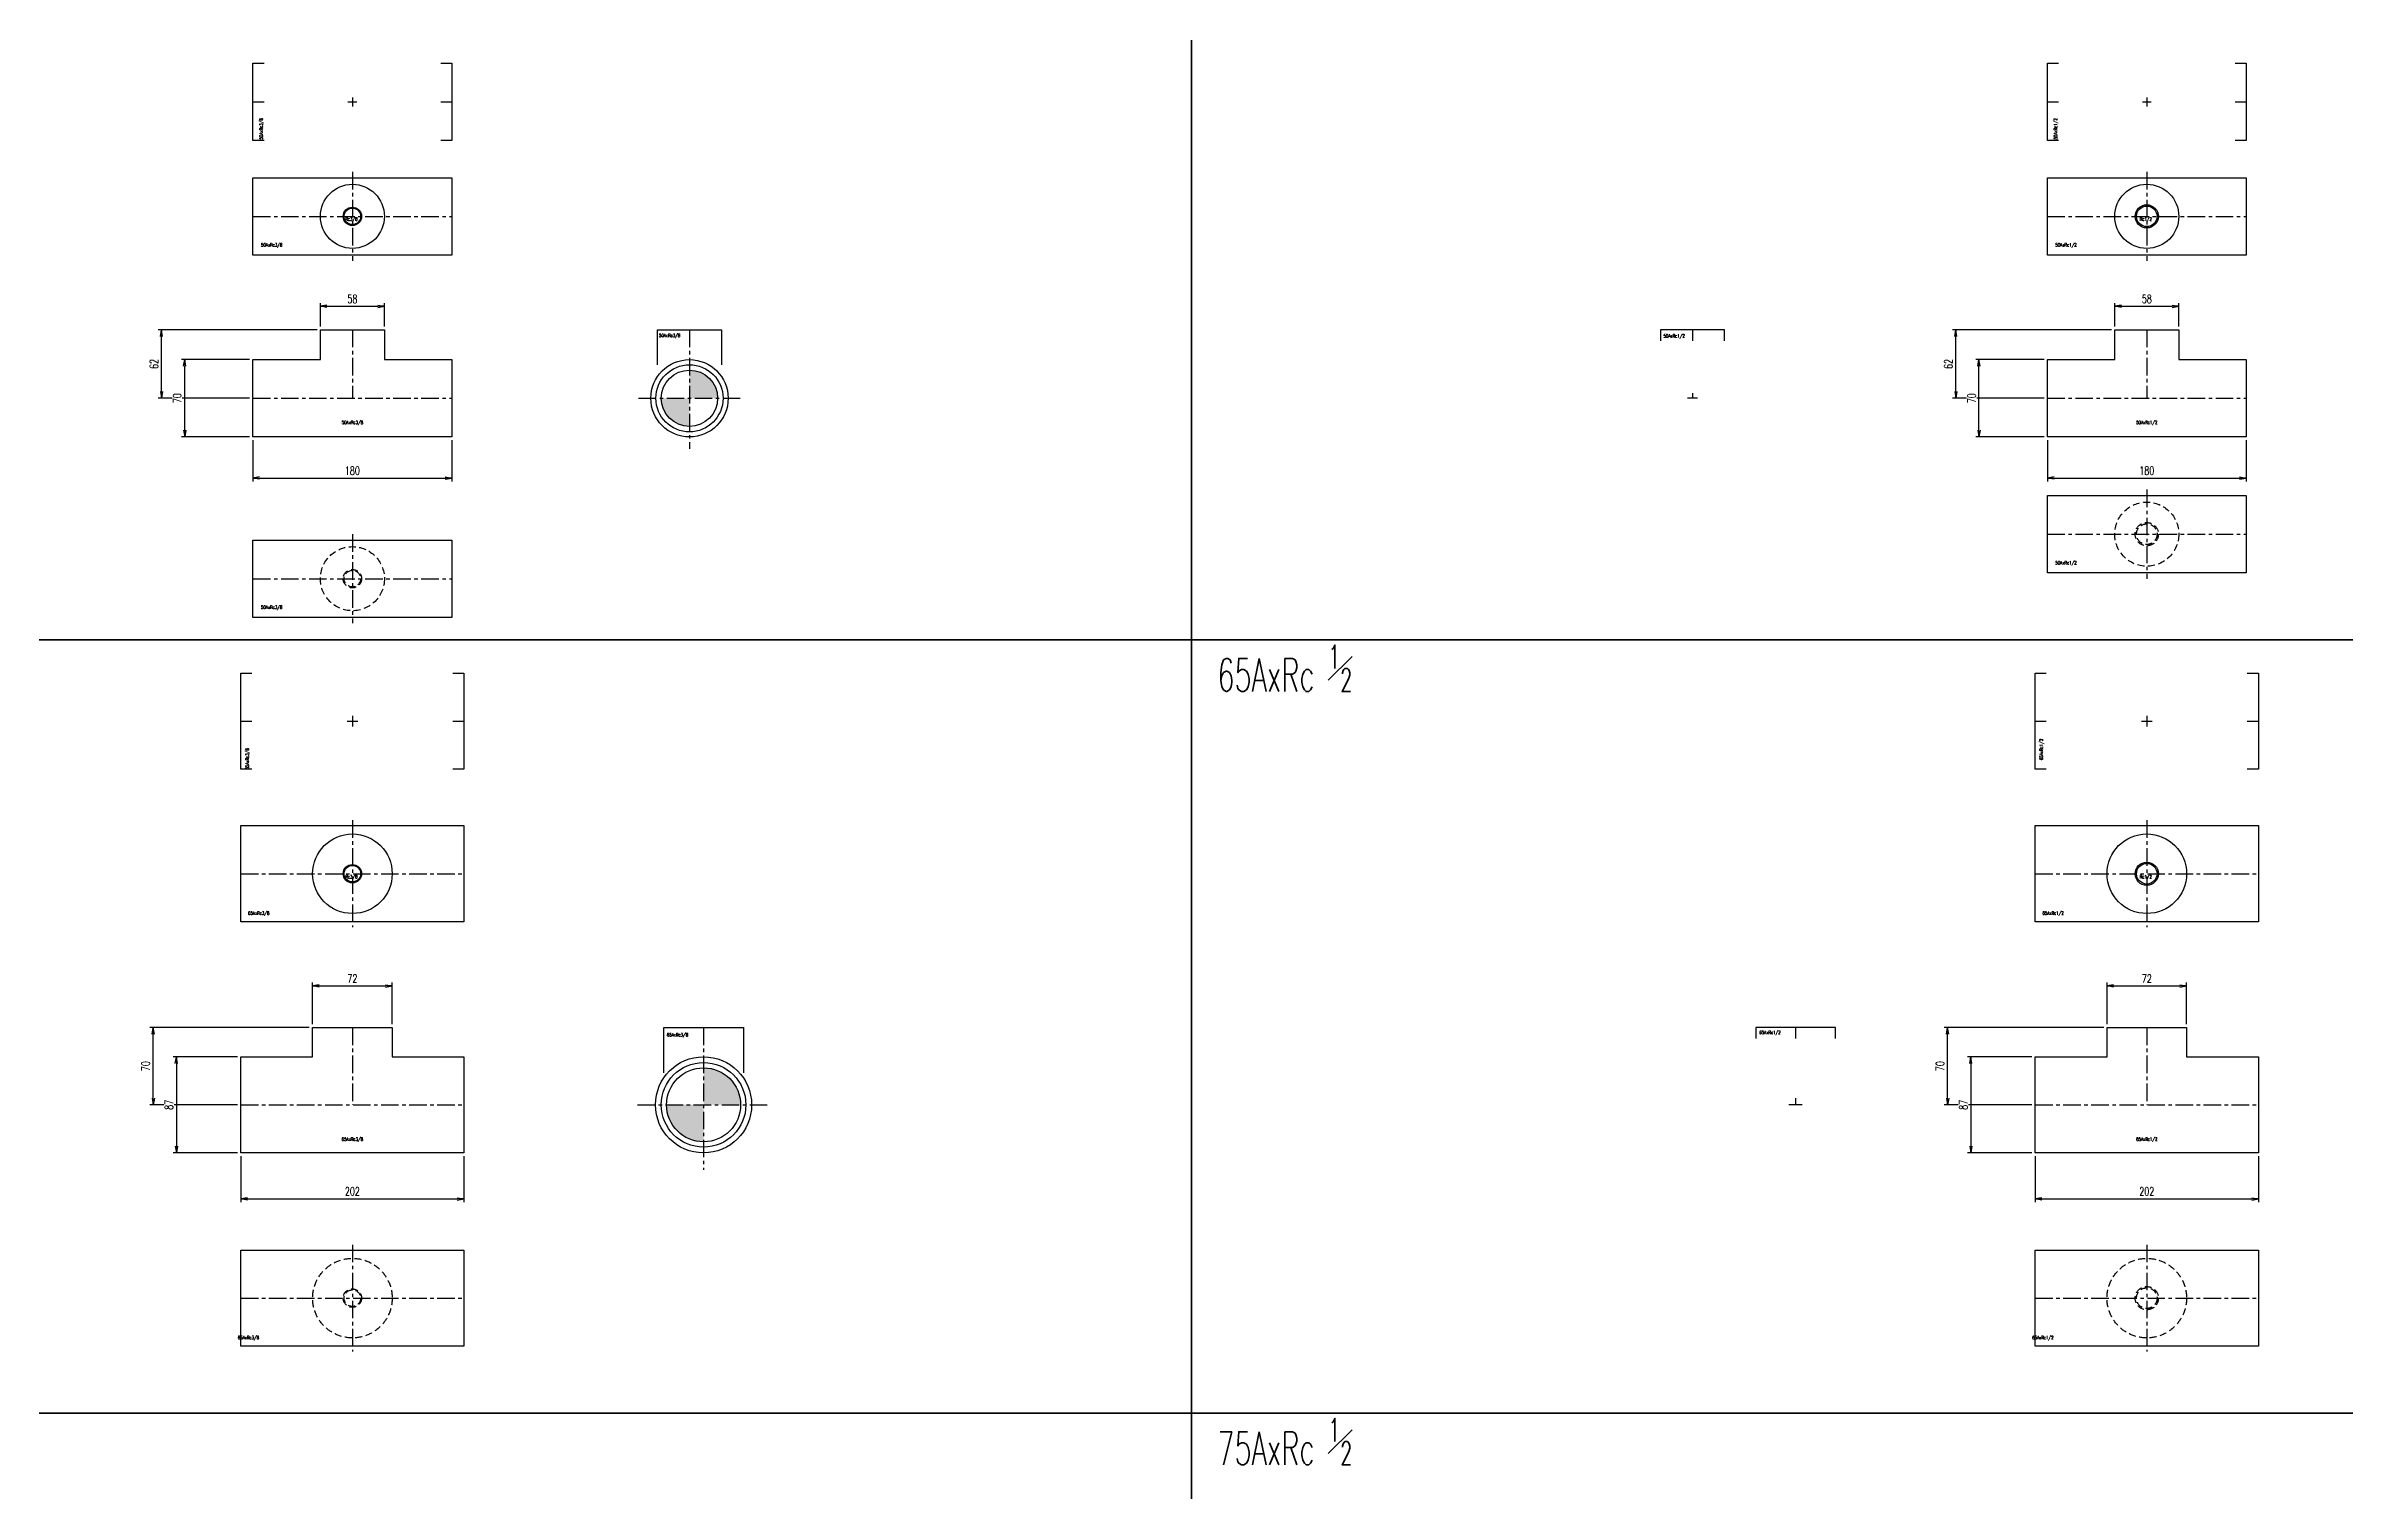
# Model space of a CAD drawing. Header units: millimetres. Extents: x 1711 to 90196, y -23291 to 8516.
# Drawn here: x 55695 to 57777, y -1825 to -515 of the extents above; entities that cross this region are included whole.
import ezdxf
from ezdxf.enums import TextEntityAlignment as Align

# ---------------------------------------------------------------- set-up
doc = ezdxf.new("R2010")
doc.units = ezdxf.units.MM
doc.header["$PDMODE"] = 35
doc.linetypes.add('CENTER', pattern=[50.8, 31.75, -6.35, 6.35, -6.35])
doc.linetypes.add('HIDDEN', pattern=[9.525, 6.35, -3.175])
doc.layers.add('line', color=153, linetype='Continuous', lineweight=50)
for name, color, linetype in [('寸法', 2, 'Continuous'), ('配管-CVP', 4, 'Continuous'), ('＃配管（PVC)', 21, 'Continuous')]:
    doc.layers.add(name, color=color, linetype=linetype)
doc.styles.add('kpk', font='romans.shx', dxfattribs={"width": 0.7, "bigfont": 'extfont2.shx'})
doc.styles.get("Standard").update_dxf_attribs({"font": 'romans.shx', "bigfont": 'extfont.shx'})
doc.dimstyles.new('KPK-3', dxfattribs={"dimscale": 3, "dimtxt": 2.5, "dimasz": 2, "dimexe": 1, "dimexo": 1, "dimgap": 1, "dimtad": 3, "dimdec": 1, "dimdsep": 46, "dimtxsty": 'kpk', "dimblk": 'OPEN', "dimcen": 2.5, "dimclrd": 2, "dimclre": 2, "dimclrt": 4, "dimadec": 1, "dimazin": 2, "dimtfac": 1, "dimtdec": 1, "dimtmove": 0, "dimatfit": 2, "dimldrblk": 'OPEN', "dimfxl": 0, "dimlwd": -1, "dimlwe": -1, "dimarcsym": 0})

# ---------------------------------------------------------------- blocks, each defined once
blk = doc.blocks.new('A$Cb0ec0105')
at = {"layer": 'line'}
blk.add_line((3248.7, -100), (3248.7, -9662.3), dxfattribs=at)
for points in [[(0, -2660), (2414, -2660), (3514, -2660), (4614, -2660), (5714, -2660), (6814, -2660), (7914, -2660), (7974, -2660), (9074, -2660), (10174, -2660), (11274, -2660), (12374, -2660), (13681.8, -2660)], [(0, -3360), (2414, -3360), (3514, -3360), (4614, -3360), (5714, -3360), (6814, -3360), (7914, -3360), (7974, -3360), (9074, -3360), (10174, -3360), (11274, -3360), (12374, -3360), (13681.8, -3360)]]:
    blk.add_lwpolyline(points, dxfattribs=at)
at = {"layer": 'line', "char_height": 30, "attachment_point": 4}
for s, insert in [('{\\W0.6;65AxRc \\H0.7x;\\S1#2;}', (3272.3, -2685.9)), ('{\\W0.6;75AxRc \\H0.7x;\\S1#2;}', (3272.3, -3385.9))]:
    blk.add_mtext(s, dxfattribs=dict(at, insert=insert))
blk = doc.blocks.new('50AxRc3／8-ねじ付BT『Ｔ型』-正面')
at = {"layer": '＃配管（PVC)', "color": 2, "linetype": 'CENTER', "ltscale": 0.5}
for p, q in [((0, 62), (0, 0)), ((-90, 0), (90, 0))]:
    blk.add_line(p, q, dxfattribs=at)
at = {"layer": '＃配管（PVC)', "color": 0, "linetype": 'ByBlock'}
blk.add_lwpolyline([(-29, 35), (-29, 62), (29, 62), (29, 35), (90, 35), (90, -35), (-90, -35), (-90, 35)], close=True, dxfattribs=at)
at = {"layer": 'Defpoints', "color": 6, "style": 'kpk', "width": 0.7}
blk.add_text('50AxRc3/8', height=3, dxfattribs=at).set_placement((0, -20.3), align=Align.TOP_CENTER)
blk = doc.blocks.new('50AxRc3／8-ねじ付BT『Ｔ型』-上面')
at = {"layer": '＃配管（PVC)', "color": 2, "linetype": 'CENTER', "ltscale": 0.5}
blk.add_line((0, 40.3), (0, -40.3), dxfattribs=at)
at = {"layer": '＃配管（PVC)', "color": 0, "linetype": 'ByBlock'}
blk.add_lwpolyline([(90, 35), (90, -35), (-90, -35), (-90, 35)], close=True, dxfattribs=at)
at = {"layer": '＃配管（PVC)', "color": 2, "linetype": 'CENTER', "ltscale": 0.5}
blk.add_lwpolyline([(-90, 0), (90, 0)], dxfattribs=at)
at = {"layer": '＃配管（PVC)', "color": 0, "linetype": 'ByBlock'}
blk.add_circle((0, 0), 29, dxfattribs=at)
at = {"layer": '＃配管（PVC)', "color": 42, "linetype": 'ByBlock', "ltscale": 0.5}
blk.add_circle((0, 0), 8.33, dxfattribs=at)
at = {"layer": '＃配管（PVC)', "color": 0, "linetype": 'ByBlock', "ltscale": 0.5}
blk.add_circle((0, 0), 7.48, dxfattribs=at)
at = {"layer": 'Defpoints', "color": 6, "style": 'kpk', "width": 0.7}
for s, p in [('Rc3/8 ', (0, -0.9)), ('50AxRc3/8', (-73.1, -24.4))]:
    blk.add_text(s, height=3, dxfattribs=at).set_placement(p, align=Align.TOP_CENTER)
blk = doc.blocks.new('50AxRc3／8-ねじ付BT『Ｔ型』-下面')
at = {"layer": '＃配管（PVC)', "color": 2, "linetype": 'CENTER', "ltscale": 0.5}
blk.add_line((0, 40.3), (0, -40.3), dxfattribs=at)
at = {"layer": '＃配管（PVC)', "color": 0, "linetype": 'ByBlock'}
blk.add_lwpolyline([(90, 35), (90, -35), (-90, -35), (-90, 35)], close=True, dxfattribs=at)
at = {"layer": '＃配管（PVC)', "color": 2, "linetype": 'CENTER', "ltscale": 0.5}
blk.add_lwpolyline([(-90, 0), (90, 0)], dxfattribs=at)
at = {"layer": '＃配管（PVC)', "color": 252, "linetype": 'HIDDEN'}
for radius in [29, 7.48]:
    blk.add_circle((0, 0), radius, dxfattribs=at)
at = {"layer": '＃配管（PVC)', "color": 42, "linetype": 'HIDDEN'}
blk.add_circle((0, 0), 8.33, dxfattribs=at)
at = {"layer": 'Defpoints', "color": 6, "style": 'kpk', "width": 0.7}
blk.add_text('50AxRc3/8', height=3, dxfattribs=at).set_placement((-73.1, -24.4), align=Align.TOP_CENTER)
blk = doc.blocks.new('50AxRc3／8-ねじ付BT『Ｔ型』-側面')
at = {"layer": '＃配管（PVC)'}
h = blk.add_hatch(color=252, dxfattribs=at)
h.dxf.hatch_style = 1
h.paths.add_polyline_path([(0, 0), (25.5, 0, 0.414214), (0, 25.5)])
h.paths.add_polyline_path([(-25.5, 0, 0.414214), (0, -25.5), (0, 0)])
at = {"layer": '＃配管（PVC)', "color": 2, "linetype": 'CENTER', "ltscale": 0.5}
for p, q in [((0, 62), (0, -45.9)), ((-46, 0), (46, 0))]:
    blk.add_line(p, q, dxfattribs=at)
at = {"layer": '＃配管（PVC)', "color": 0, "linetype": 'ByBlock'}
blk.add_lwpolyline([(-29, 30.3), (-29, 62), (29, 62), (29, 30.3)], dxfattribs=at)
for radius in [35, 30.4, 25.5]:
    blk.add_circle((0, 0), radius, dxfattribs=at)
at = {"layer": 'Defpoints', "color": 6, "style": 'kpk', "width": 0.7}
blk.add_text('50AxRc3/8', height=3, dxfattribs=at).set_placement((-18, 58.4), align=Align.TOP_CENTER)
blk = doc.blocks.new('50AxRc3／8-ねじ付BT『Ｔ型』-半(上下)')
at = {"layer": '＃配管（PVC)', "color": 2, "linetype": 'CENTER', "ltscale": 0.5}
for p, q in [((-4, 0), (4, 0)), ((0, 4), (0, -4))]:
    blk.add_line(p, q, dxfattribs=at)
at = {"layer": '＃配管（PVC)', "color": 0, "linetype": 'ByBlock'}
for points in [[(-80, -35), (-90, -35), (-90, 35), (-80, 35)], [(80, 35), (90, 35), (90, -35), (80, -35)]]:
    blk.add_lwpolyline(points, dxfattribs=at)
at = {"layer": '＃配管（PVC)', "color": 2, "linetype": 'CENTER', "ltscale": 0.5}
for points in [[(80, 0), (90, 0)], [(-90, 0), (-80, 0)]]:
    blk.add_lwpolyline(points, dxfattribs=at)
at = {"layer": 'Defpoints', "color": 6, "style": 'kpk', "width": 0.7}
blk.add_text('50AxRc3/8', height=3, rotation=90, dxfattribs=at).set_placement((-84.1, -24.4), align=Align.TOP_CENTER)
blk = doc.blocks.new('65AxRc3／8-ねじ付BT『Ｔ型』-正面')
at = {"layer": '＃配管（PVC)', "color": 2, "linetype": 'CENTER', "ltscale": 0.5}
for p, q in [((0, 70), (0, 0)), ((-101, 0), (101, 0))]:
    blk.add_line(p, q, dxfattribs=at)
at = {"layer": '＃配管（PVC)', "color": 0, "linetype": 'ByBlock'}
blk.add_lwpolyline([(-101, 43.5), (-36, 43.5), (-36, 70), (36, 70), (36, 43.5), (101, 43.5), (101, -43.5), (-101, -43.5)], close=True, dxfattribs=at)
at = {"layer": 'Defpoints', "color": 6, "style": 'kpk', "width": 0.7}
blk.add_text('65AxRc3/8', height=3, dxfattribs=at).set_placement((0, -29.6), align=Align.TOP_CENTER)
blk = doc.blocks.new('65AxRc3／8-ねじ付BT『Ｔ型』-側面')
at = {"layer": '＃配管（PVC)'}
h = blk.add_hatch(color=252, dxfattribs=at)
h.dxf.hatch_style = 1
h.paths.add_polyline_path([(0, 33.5), (0, 0), (33.5, 0, 0.414214)])
h.paths.add_polyline_path([(0, -33.5), (0, 0), (-33.5, 0, 0.414214)])
at = {"layer": '＃配管（PVC)', "color": 2, "linetype": 'CENTER', "ltscale": 0.5}
for p, q in [((0, 70), (0, -58.9)), ((-59.8, 0), (59.8, 0))]:
    blk.add_line(p, q, dxfattribs=at)
at = {"layer": '＃配管（PVC)', "color": 0, "linetype": 'ByBlock'}
blk.add_lwpolyline([(-36, 29.1), (-36, 70), (36, 70), (36, 29.1)], dxfattribs=at)
for radius in [43.5, 38.3, 33.5]:
    blk.add_circle((0, 0), radius, dxfattribs=at)
at = {"layer": 'Defpoints', "color": 6, "style": 'kpk', "width": 0.7}
blk.add_text('65AxRc3/8', height=3, dxfattribs=at).set_placement((-23.6, 64.9), align=Align.TOP_CENTER)
blk = doc.blocks.new('65AxRc3／8-ねじ付BT『Ｔ型』-上面')
at = {"layer": '＃配管（PVC)', "color": 2, "linetype": 'CENTER', "ltscale": 0.5}
blk.add_line((0, 48.4), (0, -48.4), dxfattribs=at)
at = {"layer": '＃配管（PVC)', "color": 0, "linetype": 'ByBlock'}
blk.add_lwpolyline([(101, 43.5), (101, -43.5), (-101, -43.5), (-101, 43.5)], close=True, dxfattribs=at)
at = {"layer": '＃配管（PVC)', "color": 2, "linetype": 'CENTER', "ltscale": 0.5}
blk.add_lwpolyline([(-101, 0), (101, 0)], dxfattribs=at)
at = {"layer": '＃配管（PVC)', "color": 0, "linetype": 'ByBlock'}
blk.add_circle((0, 0), 36, dxfattribs=at)
at = {"layer": '＃配管（PVC)', "color": 42, "linetype": 'ByBlock', "ltscale": 0.5}
blk.add_circle((0, 0), 8.33, dxfattribs=at)
at = {"layer": '＃配管（PVC)', "color": 0, "linetype": 'ByBlock', "ltscale": 0.5}
blk.add_circle((0, 0), 7.48, dxfattribs=at)
at = {"layer": 'Defpoints', "color": 6, "style": 'kpk', "width": 0.7}
for s, p in [('Rc3/8 ', (0, -1.2)), ('65AxRc3/8', (-84.8, -34.2))]:
    blk.add_text(s, height=3, dxfattribs=at).set_placement(p, align=Align.TOP_CENTER)
blk = doc.blocks.new('65AxRc3／8-ねじ付BT『Ｔ型』-下面')
at = {"layer": '＃配管（PVC)', "color": 2, "linetype": 'CENTER', "ltscale": 0.5}
blk.add_line((0, 48.4), (0, -48.4), dxfattribs=at)
at = {"layer": '＃配管（PVC)', "color": 0, "linetype": 'ByBlock'}
blk.add_lwpolyline([(101, 43.5), (101, -43.5), (-101, -43.5), (-101, 43.5)], close=True, dxfattribs=at)
at = {"layer": '＃配管（PVC)', "color": 2, "linetype": 'CENTER', "ltscale": 0.5}
blk.add_lwpolyline([(-101, 0), (101, 0)], dxfattribs=at)
at = {"layer": '＃配管（PVC)', "color": 252, "linetype": 'HIDDEN'}
for radius in [36, 7.48]:
    blk.add_circle((0, 0), radius, dxfattribs=at)
at = {"layer": '＃配管（PVC)', "color": 42, "linetype": 'HIDDEN'}
blk.add_circle((0, 0), 8.33, dxfattribs=at)
at = {"layer": 'Defpoints', "color": 6, "style": 'kpk', "width": 0.7}
blk.add_text('65AxRc3/8', height=3, dxfattribs=at).set_placement((-94.1, -34.2), align=Align.TOP_CENTER)
blk = doc.blocks.new('65AxRc3／8-ねじ付BT『Ｔ型』-半(上下)')
at = {"layer": '＃配管（PVC)', "color": 2, "linetype": 'CENTER', "ltscale": 0.5}
for p, q in [((-4.8, 0), (4.8, 0)), ((0, 4.8), (0, -4.8))]:
    blk.add_line(p, q, dxfattribs=at)
at = {"layer": '＃配管（PVC)', "color": 0, "linetype": 'ByBlock'}
for points in [[(-91, -43.5), (-101, -43.5), (-101, 43.5), (-91, 43.5)], [(91, 43.5), (101, 43.5), (101, -43.5), (91, -43.5)]]:
    blk.add_lwpolyline(points, dxfattribs=at)
at = {"layer": '＃配管（PVC)', "color": 2, "linetype": 'CENTER', "ltscale": 0.5}
for points in [[(91, 0), (101, 0)], [(-101, 0), (-91, 0)]]:
    blk.add_lwpolyline(points, dxfattribs=at)
at = {"layer": 'Defpoints', "color": 6, "style": 'kpk', "width": 0.7}
blk.add_text('65AxRc3/8', height=3, rotation=90, dxfattribs=at).set_placement((-96.7, -34.2), align=Align.TOP_CENTER)
blk = doc.blocks.new('_Open')
at = {"color": 0, "linetype": 'ByBlock', "lineweight": -2}
for p, q in [((-1, 0.17), (0, 0)), ((-1, -0.17), (0, 0)), ((0, 0), (-1, 0))]:
    blk.add_line(p, q, dxfattribs=at)
blk = doc.blocks.new('*D2310')
at = {"layer": 'Defpoints', "color": 0, "transparency": 16777216}
for p in [(55799.3, -771.8), (55943.1, -771.8), (55882.1, -833.8)]:
    blk.add_point(p, dxfattribs=at)
at = {"layer": '寸法', "color": 2, "transparency": 16777216}
for p, q in [((55940.1, -771.8), (55796.3, -771.8)), ((55799.3, -827.8), (55799.3, -777.8)), ((55879.1, -833.8), (55796.3, -833.8))]:
    blk.add_line(p, q, dxfattribs=at)
at = {"layer": '寸法', "color": 2, "transparency": 16777216, "xscale": 6, "yscale": 6, "zscale": 6}
for p, rotation in [((55799.3, -771.8), 90), ((55799.3, -833.8), 270)]:
    blk.add_blockref('_Open', p, dxfattribs=dict(at, rotation=rotation))
at = {"layer": '寸法', "color": 4, "transparency": 16777216, "insert": (55792.5, -802.8), "char_height": 7.5, "attachment_point": 5, "rotation": 90, "style": 'kpk', "bg_fill": 3, "box_fill_scale": 1.1, "bg_fill_color": 256, "bg_fill_true_color": 13158600, "bg_fill_transparency": 0}
blk.add_mtext('62', dxfattribs=at)
blk = doc.blocks.new('*D2311')
at = {"layer": 'Defpoints', "color": 0, "transparency": 16777216}
for p in [(55882.1, -868.8), (56062.1, -868.8), (56062.1, -906.1)]:
    blk.add_point(p, dxfattribs=at)
at = {"layer": '寸法', "color": 2, "transparency": 16777216}
for p, q in [((55882.1, -871.8), (55882.1, -909.1)), ((56062.1, -871.8), (56062.1, -909.1)), ((55888.1, -906.1), (56056.1, -906.1))]:
    blk.add_line(p, q, dxfattribs=at)
at = {"layer": '寸法', "color": 2, "transparency": 16777216, "xscale": 6, "yscale": 6, "zscale": 6, "rotation": 180}
blk.add_blockref('_Open', (55882.1, -906.1), dxfattribs=at)
at = {"layer": '寸法', "color": 2, "transparency": 16777216, "xscale": 6, "yscale": 6, "zscale": 6}
blk.add_blockref('_Open', (56062.1, -906.1), dxfattribs=at)
at = {"layer": '寸法', "color": 4, "transparency": 16777216, "insert": (55972.1, -899.4), "char_height": 7.5, "attachment_point": 5, "style": 'kpk', "bg_fill": 3, "box_fill_scale": 1.1, "bg_fill_color": 256, "bg_fill_true_color": 13158600, "bg_fill_transparency": 0}
blk.add_mtext('180', dxfattribs=at)
blk = doc.blocks.new('*D2312')
at = {"layer": 'Defpoints', "color": 0, "transparency": 16777216}
for p in [(55791.8, -1403.4), (55936.1, -1403.4), (55871.1, -1473.4)]:
    blk.add_point(p, dxfattribs=at)
at = {"layer": '寸法', "color": 2, "transparency": 16777216}
for p, q in [((55933.1, -1403.4), (55788.8, -1403.4)), ((55791.8, -1467.4), (55791.8, -1409.4)), ((55868.1, -1473.4), (55788.8, -1473.4))]:
    blk.add_line(p, q, dxfattribs=at)
at = {"layer": '寸法', "color": 2, "transparency": 16777216, "xscale": 6, "yscale": 6, "zscale": 6}
for p, rotation in [((55791.8, -1403.4), 90), ((55791.8, -1473.4), 270)]:
    blk.add_blockref('_Open', p, dxfattribs=dict(at, rotation=rotation))
at = {"layer": '寸法', "color": 4, "transparency": 16777216, "insert": (55785, -1438.4), "char_height": 7.5, "attachment_point": 5, "rotation": 90, "style": 'kpk', "bg_fill": 3, "box_fill_scale": 1.1, "bg_fill_color": 256, "bg_fill_true_color": 13158600, "bg_fill_transparency": 0}
blk.add_mtext('70', dxfattribs=at)
blk = doc.blocks.new('*D2313')
at = {"layer": 'Defpoints', "color": 0, "transparency": 16777216}
for p in [(55871.1, -1516.9), (56073.1, -1516.9), (56073.1, -1558.6)]:
    blk.add_point(p, dxfattribs=at)
at = {"layer": '寸法', "color": 2, "transparency": 16777216}
for p, q in [((55871.1, -1519.9), (55871.1, -1561.6)), ((56073.1, -1519.9), (56073.1, -1561.6)), ((55877.1, -1558.6), (56067.1, -1558.6))]:
    blk.add_line(p, q, dxfattribs=at)
at = {"layer": '寸法', "color": 2, "transparency": 16777216, "xscale": 6, "yscale": 6, "zscale": 6, "rotation": 180}
blk.add_blockref('_Open', (55871.1, -1558.6), dxfattribs=at)
at = {"layer": '寸法', "color": 2, "transparency": 16777216, "xscale": 6, "yscale": 6, "zscale": 6}
blk.add_blockref('_Open', (56073.1, -1558.6), dxfattribs=at)
at = {"layer": '寸法', "color": 4, "transparency": 16777216, "insert": (55972.1, -1551.8), "char_height": 7.5, "attachment_point": 5, "style": 'kpk', "bg_fill": 3, "box_fill_scale": 1.1, "bg_fill_color": 256, "bg_fill_true_color": 13158600, "bg_fill_transparency": 0}
blk.add_mtext('202', dxfattribs=at)
blk = doc.blocks.new('*D2314')
at = {"layer": 'Defpoints', "color": 0, "transparency": 16777216}
for p in [(55871.1, -1429.9), (55812.8, -1516.9), (55871.1, -1516.9)]:
    blk.add_point(p, dxfattribs=at)
at = {"layer": '寸法', "color": 2, "transparency": 16777216}
for p, q in [((55868.1, -1429.9), (55809.8, -1429.9)), ((55812.8, -1435.9), (55812.8, -1510.9)), ((55868.1, -1516.9), (55809.8, -1516.9))]:
    blk.add_line(p, q, dxfattribs=at)
at = {"layer": '寸法', "color": 2, "transparency": 16777216, "xscale": 6, "yscale": 6, "zscale": 6}
for p, rotation in [((55812.8, -1429.9), 90), ((55812.8, -1516.9), 270)]:
    blk.add_blockref('_Open', p, dxfattribs=dict(at, rotation=rotation))
at = {"layer": '寸法', "color": 4, "transparency": 16777216, "insert": (55806, -1473.4), "char_height": 7.5, "attachment_point": 5, "rotation": 90, "style": 'kpk', "bg_fill": 3, "box_fill_scale": 1.1, "bg_fill_color": 256, "bg_fill_true_color": 13158600, "bg_fill_transparency": 0}
blk.add_mtext('87', dxfattribs=at)
blk = doc.blocks.new('*D2315')
at = {"layer": 'Defpoints', "color": 0, "transparency": 16777216}
for p in [(56008.1, -1365.8), (55936.1, -1403.4), (56008.1, -1403.4)]:
    blk.add_point(p, dxfattribs=at)
at = {"layer": '寸法', "color": 2, "transparency": 16777216}
for p, q in [((55936.1, -1400.4), (55936.1, -1362.8)), ((55942.1, -1365.8), (56002.1, -1365.8)), ((56008.1, -1400.4), (56008.1, -1362.8))]:
    blk.add_line(p, q, dxfattribs=at)
at = {"layer": '寸法', "color": 2, "transparency": 16777216, "xscale": 6, "yscale": 6, "zscale": 6, "rotation": 180}
blk.add_blockref('_Open', (55936.1, -1365.8), dxfattribs=at)
at = {"layer": '寸法', "color": 2, "transparency": 16777216, "xscale": 6, "yscale": 6, "zscale": 6}
blk.add_blockref('_Open', (56008.1, -1365.8), dxfattribs=at)
at = {"layer": '寸法', "color": 4, "transparency": 16777216, "insert": (55972.1, -1359.1), "char_height": 7.5, "attachment_point": 5, "style": 'kpk', "bg_fill": 3, "box_fill_scale": 1.1, "bg_fill_color": 256, "bg_fill_true_color": 13158600, "bg_fill_transparency": 0}
blk.add_mtext('72', dxfattribs=at)
blk = doc.blocks.new('*D2316')
at = {"layer": 'Defpoints', "color": 0, "transparency": 16777216}
for p in [(56001.1, -750.6), (55943.1, -771.8), (56001.1, -771.8)]:
    blk.add_point(p, dxfattribs=at)
at = {"layer": '寸法', "color": 2, "transparency": 16777216}
for p, q in [((55943.1, -768.8), (55943.1, -747.6)), ((56001.1, -768.8), (56001.1, -747.6)), ((55949.1, -750.6), (55995.1, -750.6))]:
    blk.add_line(p, q, dxfattribs=at)
at = {"layer": '寸法', "color": 2, "transparency": 16777216, "xscale": 6, "yscale": 6, "zscale": 6, "rotation": 180}
blk.add_blockref('_Open', (55943.1, -750.6), dxfattribs=at)
at = {"layer": '寸法', "color": 2, "transparency": 16777216, "xscale": 6, "yscale": 6, "zscale": 6}
blk.add_blockref('_Open', (56001.1, -750.6), dxfattribs=at)
at = {"layer": '寸法', "color": 4, "transparency": 16777216, "insert": (55972.1, -743.9), "char_height": 7.5, "attachment_point": 5, "style": 'kpk', "bg_fill": 3, "box_fill_scale": 1.1, "bg_fill_color": 256, "bg_fill_true_color": 13158600, "bg_fill_transparency": 0}
blk.add_mtext('58', dxfattribs=at)
blk = doc.blocks.new('*D2317')
at = {"layer": 'Defpoints', "color": 0, "transparency": 16777216}
for p in [(55820.3, -798.8), (55882.1, -798.8), (55882.1, -868.8)]:
    blk.add_point(p, dxfattribs=at)
at = {"layer": '寸法', "color": 2, "transparency": 16777216}
for p, q in [((55879.1, -798.8), (55817.3, -798.8)), ((55820.3, -862.8), (55820.3, -804.8)), ((55879.1, -868.8), (55817.3, -868.8))]:
    blk.add_line(p, q, dxfattribs=at)
at = {"layer": '寸法', "color": 2, "transparency": 16777216, "xscale": 6, "yscale": 6, "zscale": 6}
for p, rotation in [((55820.3, -798.8), 90), ((55820.3, -868.8), 270)]:
    blk.add_blockref('_Open', p, dxfattribs=dict(at, rotation=rotation))
at = {"layer": '寸法', "color": 4, "transparency": 16777216, "insert": (55813.5, -833.8), "char_height": 7.5, "attachment_point": 5, "rotation": 90, "style": 'kpk', "bg_fill": 3, "box_fill_scale": 1.1, "bg_fill_color": 256, "bg_fill_true_color": 13158600, "bg_fill_transparency": 0}
blk.add_mtext('70', dxfattribs=at)
blk = doc.blocks.new('*D2348')
at = {"layer": 'Defpoints', "color": 0, "transparency": 16777216}
for p in [(57423.6, -771.8), (57567.5, -771.8), (57506.5, -833.8)]:
    blk.add_point(p, dxfattribs=at)
at = {"layer": '寸法', "color": 2, "transparency": 16777216}
for p, q in [((57564.5, -771.8), (57420.6, -771.8)), ((57423.6, -827.8), (57423.6, -777.8)), ((57503.5, -833.8), (57420.6, -833.8))]:
    blk.add_line(p, q, dxfattribs=at)
at = {"layer": '寸法', "color": 2, "transparency": 16777216, "xscale": 6, "yscale": 6, "zscale": 6}
for p, rotation in [((57423.6, -771.8), 90), ((57423.6, -833.8), 270)]:
    blk.add_blockref('_Open', p, dxfattribs=dict(at, rotation=rotation))
at = {"layer": '寸法', "color": 4, "transparency": 16777216, "insert": (57416.9, -802.8), "char_height": 7.5, "attachment_point": 5, "rotation": 90, "style": 'kpk', "bg_fill": 3, "box_fill_scale": 1.1, "bg_fill_color": 256, "bg_fill_true_color": 13158600, "bg_fill_transparency": 0}
blk.add_mtext('62', dxfattribs=at)
blk = doc.blocks.new('*D2349')
at = {"layer": 'Defpoints', "color": 0, "transparency": 16777216}
for p in [(57506.5, -868.8), (57686.5, -868.8), (57686.5, -906.1)]:
    blk.add_point(p, dxfattribs=at)
at = {"layer": '寸法', "color": 2, "transparency": 16777216}
for p, q in [((57506.5, -871.8), (57506.5, -909.1)), ((57686.5, -871.8), (57686.5, -909.1)), ((57512.5, -906.1), (57680.5, -906.1))]:
    blk.add_line(p, q, dxfattribs=at)
at = {"layer": '寸法', "color": 2, "transparency": 16777216, "xscale": 6, "yscale": 6, "zscale": 6, "rotation": 180}
blk.add_blockref('_Open', (57506.5, -906.1), dxfattribs=at)
at = {"layer": '寸法', "color": 2, "transparency": 16777216, "xscale": 6, "yscale": 6, "zscale": 6}
blk.add_blockref('_Open', (57686.5, -906.1), dxfattribs=at)
at = {"layer": '寸法', "color": 4, "transparency": 16777216, "insert": (57596.5, -899.4), "char_height": 7.5, "attachment_point": 5, "style": 'kpk', "bg_fill": 3, "box_fill_scale": 1.1, "bg_fill_color": 256, "bg_fill_true_color": 13158600, "bg_fill_transparency": 0}
blk.add_mtext('180', dxfattribs=at)
blk = doc.blocks.new('*D2350')
at = {"layer": 'Defpoints', "color": 0, "transparency": 16777216}
for p in [(57416.2, -1403.4), (57560.5, -1403.4), (57495.5, -1473.4)]:
    blk.add_point(p, dxfattribs=at)
at = {"layer": '寸法', "color": 2, "transparency": 16777216}
for p, q in [((57557.5, -1403.4), (57413.2, -1403.4)), ((57416.2, -1467.4), (57416.2, -1409.4)), ((57492.5, -1473.4), (57413.2, -1473.4))]:
    blk.add_line(p, q, dxfattribs=at)
at = {"layer": '寸法', "color": 2, "transparency": 16777216, "xscale": 6, "yscale": 6, "zscale": 6}
for p, rotation in [((57416.2, -1403.4), 90), ((57416.2, -1473.4), 270)]:
    blk.add_blockref('_Open', p, dxfattribs=dict(at, rotation=rotation))
at = {"layer": '寸法', "color": 4, "transparency": 16777216, "insert": (57409.4, -1438.4), "char_height": 7.5, "attachment_point": 5, "rotation": 90, "style": 'kpk', "bg_fill": 3, "box_fill_scale": 1.1, "bg_fill_color": 256, "bg_fill_true_color": 13158600, "bg_fill_transparency": 0}
blk.add_mtext('70', dxfattribs=at)
blk = doc.blocks.new('*D2351')
at = {"layer": 'Defpoints', "color": 0, "transparency": 16777216}
for p in [(57495.5, -1516.9), (57697.5, -1516.9), (57697.5, -1558.6)]:
    blk.add_point(p, dxfattribs=at)
at = {"layer": '寸法', "color": 2, "transparency": 16777216}
for p, q in [((57495.5, -1519.9), (57495.5, -1561.6)), ((57697.5, -1519.9), (57697.5, -1561.6)), ((57501.5, -1558.6), (57691.5, -1558.6))]:
    blk.add_line(p, q, dxfattribs=at)
at = {"layer": '寸法', "color": 2, "transparency": 16777216, "xscale": 6, "yscale": 6, "zscale": 6, "rotation": 180}
blk.add_blockref('_Open', (57495.5, -1558.6), dxfattribs=at)
at = {"layer": '寸法', "color": 2, "transparency": 16777216, "xscale": 6, "yscale": 6, "zscale": 6}
blk.add_blockref('_Open', (57697.5, -1558.6), dxfattribs=at)
at = {"layer": '寸法', "color": 4, "transparency": 16777216, "insert": (57596.5, -1551.8), "char_height": 7.5, "attachment_point": 5, "style": 'kpk', "bg_fill": 3, "box_fill_scale": 1.1, "bg_fill_color": 256, "bg_fill_true_color": 13158600, "bg_fill_transparency": 0}
blk.add_mtext('202', dxfattribs=at)
blk = doc.blocks.new('*D2352')
at = {"layer": 'Defpoints', "color": 0, "transparency": 16777216}
for p in [(57495.5, -1429.9), (57437.2, -1516.9), (57495.5, -1516.9)]:
    blk.add_point(p, dxfattribs=at)
at = {"layer": '寸法', "color": 2, "transparency": 16777216}
for p, q in [((57492.5, -1429.9), (57434.2, -1429.9)), ((57437.2, -1435.9), (57437.2, -1510.9)), ((57492.5, -1516.9), (57434.2, -1516.9))]:
    blk.add_line(p, q, dxfattribs=at)
at = {"layer": '寸法', "color": 2, "transparency": 16777216, "xscale": 6, "yscale": 6, "zscale": 6}
for p, rotation in [((57437.2, -1429.9), 90), ((57437.2, -1516.9), 270)]:
    blk.add_blockref('_Open', p, dxfattribs=dict(at, rotation=rotation))
at = {"layer": '寸法', "color": 4, "transparency": 16777216, "insert": (57430.4, -1473.4), "char_height": 7.5, "attachment_point": 5, "rotation": 90, "style": 'kpk', "bg_fill": 3, "box_fill_scale": 1.1, "bg_fill_color": 256, "bg_fill_true_color": 13158600, "bg_fill_transparency": 0}
blk.add_mtext('87', dxfattribs=at)
blk = doc.blocks.new('*D2353')
at = {"layer": 'Defpoints', "color": 0, "transparency": 16777216}
for p in [(57632.5, -1365.8), (57560.5, -1403.4), (57632.5, -1403.4)]:
    blk.add_point(p, dxfattribs=at)
at = {"layer": '寸法', "color": 2, "transparency": 16777216}
for p, q in [((57560.5, -1400.4), (57560.5, -1362.8)), ((57566.5, -1365.8), (57626.5, -1365.8)), ((57632.5, -1400.4), (57632.5, -1362.8))]:
    blk.add_line(p, q, dxfattribs=at)
at = {"layer": '寸法', "color": 2, "transparency": 16777216, "xscale": 6, "yscale": 6, "zscale": 6, "rotation": 180}
blk.add_blockref('_Open', (57560.5, -1365.8), dxfattribs=at)
at = {"layer": '寸法', "color": 2, "transparency": 16777216, "xscale": 6, "yscale": 6, "zscale": 6}
blk.add_blockref('_Open', (57632.5, -1365.8), dxfattribs=at)
at = {"layer": '寸法', "color": 4, "transparency": 16777216, "insert": (57596.5, -1359.1), "char_height": 7.5, "attachment_point": 5, "style": 'kpk', "bg_fill": 3, "box_fill_scale": 1.1, "bg_fill_color": 256, "bg_fill_true_color": 13158600, "bg_fill_transparency": 0}
blk.add_mtext('72', dxfattribs=at)
blk = doc.blocks.new('*D2354')
at = {"layer": 'Defpoints', "color": 0, "transparency": 16777216}
for p in [(57625.5, -750.6), (57567.5, -771.8), (57625.5, -771.8)]:
    blk.add_point(p, dxfattribs=at)
at = {"layer": '寸法', "color": 2, "transparency": 16777216}
for p, q in [((57567.5, -768.8), (57567.5, -747.6)), ((57625.5, -768.8), (57625.5, -747.6)), ((57573.5, -750.6), (57619.5, -750.6))]:
    blk.add_line(p, q, dxfattribs=at)
at = {"layer": '寸法', "color": 2, "transparency": 16777216, "xscale": 6, "yscale": 6, "zscale": 6, "rotation": 180}
blk.add_blockref('_Open', (57567.5, -750.6), dxfattribs=at)
at = {"layer": '寸法', "color": 2, "transparency": 16777216, "xscale": 6, "yscale": 6, "zscale": 6}
blk.add_blockref('_Open', (57625.5, -750.6), dxfattribs=at)
at = {"layer": '寸法', "color": 4, "transparency": 16777216, "insert": (57596.5, -743.9), "char_height": 7.5, "attachment_point": 5, "style": 'kpk', "bg_fill": 3, "box_fill_scale": 1.1, "bg_fill_color": 256, "bg_fill_true_color": 13158600, "bg_fill_transparency": 0}
blk.add_mtext('58', dxfattribs=at)
blk = doc.blocks.new('*D2355')
at = {"layer": 'Defpoints', "color": 0, "transparency": 16777216}
for p in [(57444.6, -798.8), (57506.5, -798.8), (57506.5, -868.8)]:
    blk.add_point(p, dxfattribs=at)
at = {"layer": '寸法', "color": 2, "transparency": 16777216}
for p, q in [((57503.5, -798.8), (57441.6, -798.8)), ((57444.6, -862.8), (57444.6, -804.8)), ((57503.5, -868.8), (57441.6, -868.8))]:
    blk.add_line(p, q, dxfattribs=at)
at = {"layer": '寸法', "color": 2, "transparency": 16777216, "xscale": 6, "yscale": 6, "zscale": 6}
for p, rotation in [((57444.6, -798.8), 90), ((57444.6, -868.8), 270)]:
    blk.add_blockref('_Open', p, dxfattribs=dict(at, rotation=rotation))
at = {"layer": '寸法', "color": 4, "transparency": 16777216, "insert": (57437.9, -833.8), "char_height": 7.5, "attachment_point": 5, "rotation": 90, "style": 'kpk', "bg_fill": 3, "box_fill_scale": 1.1, "bg_fill_color": 256, "bg_fill_true_color": 13158600, "bg_fill_transparency": 0}
blk.add_mtext('70', dxfattribs=at)
blk = doc.blocks.new('50AxRc1／2-ねじ付BT『Ｔ型』-正面')
at = {"layer": '＃配管（PVC)', "color": 2, "linetype": 'CENTER', "ltscale": 0.5}
for p, q in [((0, 62), (0, 0)), ((-90, 0), (90, 0))]:
    blk.add_line(p, q, dxfattribs=at)
at = {"layer": '＃配管（PVC)', "color": 0, "linetype": 'ByBlock'}
blk.add_lwpolyline([(-29, 35), (-29, 62), (29, 62), (29, 35), (90, 35), (90, -35), (-90, -35), (-90, 35)], close=True, dxfattribs=at)
at = {"layer": 'Defpoints', "color": 6, "style": 'kpk', "width": 0.7}
blk.add_text('50AxRc1/2', height=3, dxfattribs=at).set_placement((0, -20.3), align=Align.TOP_CENTER)
blk = doc.blocks.new('50AxRc1／2-ねじ付BT『Ｔ型』-上面')
at = {"layer": '＃配管（PVC)', "color": 2, "linetype": 'CENTER', "ltscale": 0.5}
blk.add_line((0, 40.3), (0, -40.3), dxfattribs=at)
at = {"layer": '＃配管（PVC)', "color": 0, "linetype": 'ByBlock'}
blk.add_lwpolyline([(90, 35), (90, -35), (-90, -35), (-90, 35)], close=True, dxfattribs=at)
at = {"layer": '＃配管（PVC)', "color": 2, "linetype": 'CENTER', "ltscale": 0.5}
blk.add_lwpolyline([(-90, 0), (90, 0)], dxfattribs=at)
at = {"layer": '＃配管（PVC)', "color": 0, "linetype": 'ByBlock'}
blk.add_circle((0, 0), 29, dxfattribs=at)
at = {"layer": '＃配管（PVC)', "color": 42, "linetype": 'ByBlock', "ltscale": 0.5}
blk.add_circle((0, 0), 10.5, dxfattribs=at)
at = {"layer": '＃配管（PVC)', "color": 0, "linetype": 'ByBlock', "ltscale": 0.5}
blk.add_circle((0, 0), 9.32, dxfattribs=at)
at = {"layer": 'Defpoints', "color": 6, "style": 'kpk', "width": 0.7}
for s, p in [('Rc1/2 ', (0, -0.9)), ('50AxRc1/2', (-73.1, -24.4))]:
    blk.add_text(s, height=3, dxfattribs=at).set_placement(p, align=Align.TOP_CENTER)
blk = doc.blocks.new('50AxRc1／2-ねじ付BT『Ｔ型』-下面')
at = {"layer": '＃配管（PVC)', "color": 2, "linetype": 'CENTER', "ltscale": 0.5}
blk.add_line((0, 40.3), (0, -40.3), dxfattribs=at)
at = {"layer": '＃配管（PVC)', "color": 0, "linetype": 'ByBlock'}
blk.add_lwpolyline([(90, 35), (90, -35), (-90, -35), (-90, 35)], close=True, dxfattribs=at)
at = {"layer": '＃配管（PVC)', "color": 2, "linetype": 'CENTER', "ltscale": 0.5}
blk.add_lwpolyline([(-90, 0), (90, 0)], dxfattribs=at)
at = {"layer": '＃配管（PVC)', "color": 252, "linetype": 'HIDDEN'}
for radius in [29, 9.32]:
    blk.add_circle((0, 0), radius, dxfattribs=at)
at = {"layer": '＃配管（PVC)', "color": 42, "linetype": 'HIDDEN'}
blk.add_circle((0, 0), 10.5, dxfattribs=at)
at = {"layer": 'Defpoints', "color": 6, "style": 'kpk', "width": 0.7}
blk.add_text('50AxRc1/2', height=3, dxfattribs=at).set_placement((-73.1, -24.4), align=Align.TOP_CENTER)
blk = doc.blocks.new('50AxRc1／2-ねじ付BT『Ｔ型』-半(側面)')
at = {"layer": '＃配管（PVC)', "color": 2, "linetype": 'CENTER', "ltscale": 0.5}
for p, q in [((0, 62), (0, 52)), ((4.6, 0), (-4.6, 0)), ((0, 4.6), (0, 0))]:
    blk.add_line(p, q, dxfattribs=at)
at = {"layer": '＃配管（PVC)', "color": 0, "linetype": 'ByBlock'}
blk.add_lwpolyline([(29, 52), (29, 62), (-29, 62), (-29, 52)], dxfattribs=at)
at = {"layer": 'Defpoints', "color": 6, "style": 'kpk', "width": 0.7}
blk.add_text('50AxRc1/2', height=3, dxfattribs=at).set_placement((-16.6, 57.9), align=Align.TOP_CENTER)
blk = doc.blocks.new('50AxRc1／2-ねじ付BT『Ｔ型』-半(上下)')
at = {"layer": '＃配管（PVC)', "color": 2, "linetype": 'CENTER', "ltscale": 0.5}
for p, q in [((-4, 0), (4, 0)), ((0, 4), (0, -4))]:
    blk.add_line(p, q, dxfattribs=at)
at = {"layer": '＃配管（PVC)', "color": 0, "linetype": 'ByBlock'}
for points in [[(-80, -35), (-90, -35), (-90, 35), (-80, 35)], [(80, 35), (90, 35), (90, -35), (80, -35)]]:
    blk.add_lwpolyline(points, dxfattribs=at)
at = {"layer": '＃配管（PVC)', "color": 2, "linetype": 'CENTER', "ltscale": 0.5}
for points in [[(80, 0), (90, 0)], [(-90, 0), (-80, 0)]]:
    blk.add_lwpolyline(points, dxfattribs=at)
at = {"layer": 'Defpoints', "color": 6, "style": 'kpk', "width": 0.7}
blk.add_text('50AxRc1/2', height=3, rotation=90, dxfattribs=at).set_placement((-84.1, -24.4), align=Align.TOP_CENTER)
blk = doc.blocks.new('65AxRc1／2-ねじ付BT『Ｔ型』-正面')
at = {"layer": '＃配管（PVC)', "color": 2, "linetype": 'CENTER', "ltscale": 0.5}
for p, q in [((0, 70), (0, 0)), ((-101, 0), (101, 0))]:
    blk.add_line(p, q, dxfattribs=at)
at = {"layer": '＃配管（PVC)', "color": 0, "linetype": 'ByBlock'}
blk.add_lwpolyline([(-101, 43.5), (-36, 43.5), (-36, 70), (36, 70), (36, 43.5), (101, 43.5), (101, -43.5), (-101, -43.5)], close=True, dxfattribs=at)
at = {"layer": 'Defpoints', "color": 6, "style": 'kpk', "width": 0.7}
blk.add_text('65AxRc1/2', height=3, dxfattribs=at).set_placement((0, -29.6), align=Align.TOP_CENTER)
blk = doc.blocks.new('65AxRc1／2-ねじ付BT『Ｔ型』-下面')
at = {"layer": '＃配管（PVC)', "color": 2, "linetype": 'CENTER', "ltscale": 0.5}
blk.add_line((0, 48.4), (0, -48.4), dxfattribs=at)
at = {"layer": '＃配管（PVC)', "color": 0, "linetype": 'ByBlock'}
blk.add_lwpolyline([(101, 43.5), (101, -43.5), (-101, -43.5), (-101, 43.5)], close=True, dxfattribs=at)
at = {"layer": '＃配管（PVC)', "color": 2, "linetype": 'CENTER', "ltscale": 0.5}
blk.add_lwpolyline([(-101, 0), (101, 0)], dxfattribs=at)
at = {"layer": '＃配管（PVC)', "color": 252, "linetype": 'HIDDEN'}
for radius in [36, 9.32]:
    blk.add_circle((0, 0), radius, dxfattribs=at)
at = {"layer": '＃配管（PVC)', "color": 42, "linetype": 'HIDDEN'}
blk.add_circle((0, 0), 10.5, dxfattribs=at)
at = {"layer": 'Defpoints', "color": 6, "style": 'kpk', "width": 0.7}
blk.add_text('65AxRc1/2', height=3, dxfattribs=at).set_placement((-94.1, -34.2), align=Align.TOP_CENTER)
blk = doc.blocks.new('65AxRc1／2-ねじ付BT『Ｔ型』-上面')
at = {"layer": '＃配管（PVC)', "color": 2, "linetype": 'CENTER', "ltscale": 0.5}
blk.add_line((0, 48.4), (0, -48.4), dxfattribs=at)
at = {"layer": '＃配管（PVC)', "color": 0, "linetype": 'ByBlock'}
blk.add_lwpolyline([(101, 43.5), (101, -43.5), (-101, -43.5), (-101, 43.5)], close=True, dxfattribs=at)
at = {"layer": '＃配管（PVC)', "color": 2, "linetype": 'CENTER', "ltscale": 0.5}
blk.add_lwpolyline([(-101, 0), (101, 0)], dxfattribs=at)
at = {"layer": '＃配管（PVC)', "color": 0, "linetype": 'ByBlock'}
blk.add_circle((0, 0), 36, dxfattribs=at)
at = {"layer": '＃配管（PVC)', "color": 42, "linetype": 'ByBlock', "ltscale": 0.5}
blk.add_circle((0, 0), 10.5, dxfattribs=at)
at = {"layer": '＃配管（PVC)', "color": 0, "linetype": 'ByBlock', "ltscale": 0.5}
blk.add_circle((0, 0), 9.32, dxfattribs=at)
at = {"layer": 'Defpoints', "color": 6, "style": 'kpk', "width": 0.7}
for s, p in [('Rc1/2 ', (0, -1.2)), ('65AxRc1/2', (-84.8, -34.2))]:
    blk.add_text(s, height=3, dxfattribs=at).set_placement(p, align=Align.TOP_CENTER)
blk = doc.blocks.new('65AxRc1／2-ねじ付BT『Ｔ型』-半(上下)')
at = {"layer": '＃配管（PVC)', "color": 2, "linetype": 'CENTER', "ltscale": 0.5}
for p, q in [((-4.8, 0), (4.8, 0)), ((0, 4.8), (0, -4.8))]:
    blk.add_line(p, q, dxfattribs=at)
at = {"layer": '＃配管（PVC)', "color": 0, "linetype": 'ByBlock'}
for points in [[(-91, -43.5), (-101, -43.5), (-101, 43.5), (-91, 43.5)], [(91, 43.5), (101, 43.5), (101, -43.5), (91, -43.5)]]:
    blk.add_lwpolyline(points, dxfattribs=at)
at = {"layer": '＃配管（PVC)', "color": 2, "linetype": 'CENTER', "ltscale": 0.5}
for points in [[(91, 0), (101, 0)], [(-101, 0), (-91, 0)]]:
    blk.add_lwpolyline(points, dxfattribs=at)
at = {"layer": 'Defpoints', "color": 6, "style": 'kpk', "width": 0.7}
blk.add_text('65AxRc1/2', height=3, rotation=90, dxfattribs=at).set_placement((-97, -25.7), align=Align.TOP_CENTER)
blk = doc.blocks.new('65AxRc1／2-ねじ付BT『Ｔ型』-半(側面)')
at = {"layer": '＃配管（PVC)', "color": 2, "linetype": 'CENTER', "ltscale": 0.5}
for p, q in [((0, 70), (0, 60)), ((6, 0), (-6, 0)), ((0, 6), (0, 0))]:
    blk.add_line(p, q, dxfattribs=at)
at = {"layer": '＃配管（PVC)', "color": 0, "linetype": 'ByBlock'}
blk.add_lwpolyline([(36, 60), (36, 70), (-36, 70), (-36, 60)], dxfattribs=at)
at = {"layer": 'Defpoints', "color": 6, "style": 'kpk', "width": 0.7}
blk.add_text('65AxRc1/2', height=3, dxfattribs=at).set_placement((-23.2, 67), align=Align.TOP_CENTER)

msp = doc.modelspace()

# ---------------------------------------------------------------- block references
at = {"layer": 'line'}
msp.add_blockref('A$Cb0ec0105', (53482.959, 1607.5677), dxfattribs=at)
at = {"layer": '配管-CVP'}
for name, p in [('50AxRc3／8-ねじ付BT『Ｔ型』-半(上下)', (55972.1101, -565.5873)), ('50AxRc1／2-ねじ付BT『Ｔ型』-半(上下)', (57596.4782, -565.5873)), ('50AxRc3／8-ねじ付BT『Ｔ型』-上面', (55972.1101, -669.1631)), ('50AxRc1／2-ねじ付BT『Ｔ型』-上面', (57596.4782, -669.1631)), ('50AxRc3／8-ねじ付BT『Ｔ型』-正面', (55972.1101, -833.8476)), ('50AxRc3／8-ねじ付BT『Ｔ型』-側面', (56277.2439, -833.8476)), ('50AxRc1／2-ねじ付BT『Ｔ型』-半(側面)', (57185.217, -833.8476)), ('50AxRc3／8-ねじ付BT『Ｔ型』-下面', (55972.1101, -997.1532)), ('65AxRc3／8-ねじ付BT『Ｔ型』-半(上下)', (55972.1101, -1126.0913)), ('65AxRc1／2-ねじ付BT『Ｔ型』-半(上下)', (57596.4782, -1126.0913)), ('65AxRc3／8-ねじ付BT『Ｔ型』-上面', (55972.1101, -1264.2323)), ('65AxRc1／2-ねじ付BT『Ｔ型』-上面', (57596.4782, -1264.2323)), ('65AxRc3／8-ねじ付BT『Ｔ型』-正面', (55972.1101, -1473.441)), ('65AxRc3／8-ねじ付BT『Ｔ型』-側面', (56290.0105, -1473.441)), ('65AxRc1／2-ねじ付BT『Ｔ型』-半(側面)', (57278.5778, -1473.441)), ('65AxRc3／8-ねじ付BT『Ｔ型』-下面', (55972.1101, -1648.4336)), ('65AxRc1／2-ねじ付BT『Ｔ型』-下面', (57596.4782, -1648.4336))]:
    msp.add_blockref(name, p, dxfattribs=at)

# ---------------------------------------------------------------- next in the draw order: dimensions: what is measured, and where the dimension line sits
at = {"layer": '寸法'}
for base, p1, p2, picture, middle in [((55799.2621, -771.8476), (55882.1101, -833.8476), (55943.1101, -771.8476), '*D2310', (55792.5121, -802.8476)), ((57423.6301, -771.8476), (57506.4782, -833.8476), (57567.4782, -771.8476), '*D2348', (57416.8801, -802.8476)), ((55791.7911, -1403.441), (55871.1101, -1473.441), (55936.1101, -1403.441), '*D2312', (55785.0411, -1438.441)), ((57416.1592, -1403.441), (57495.4782, -1473.441), (57560.4782, -1403.441), '*D2350', (57409.4092, -1438.441))]:
    dim = msp.add_linear_dim(base=base, p1=p1, p2=p2, angle=90, dimstyle='KPK-3', dxfattribs=at)
    dim.commit()
    dim.dimension.update_dxf_attribs({"geometry": picture, "text_midpoint": middle})
for base, p1, p2, picture, middle in [((56062.1101, -906.1215), (55882.1101, -868.8476), (56062.1101, -868.8476), '*D2311', (55972.1101, -899.3715)), ((57686.4782, -906.1215), (57506.4782, -868.8476), (57686.4782, -868.8476), '*D2349', (57596.4782, -899.3715)), ((56073.1101, -1558.581), (55871.1101, -1516.941), (56073.1101, -1516.941), '*D2313', (55972.1101, -1551.831)), ((57697.4782, -1558.581), (57495.4782, -1516.941), (57697.4782, -1516.941), '*D2351', (57596.4782, -1551.831))]:
    dim = msp.add_linear_dim(base=base, p1=p1, p2=p2, dimstyle='KPK-3', dxfattribs=at)
    dim.commit()
    dim.dimension.update_dxf_attribs({"geometry": picture, "text_midpoint": middle})

# ---------------------------------------------------------------- next in the draw order: block references
at = {"layer": '配管-CVP'}
msp.add_blockref('50AxRc1／2-ねじ付BT『Ｔ型』-下面', (57596.4782, -956.8532), dxfattribs=at)

# ---------------------------------------------------------------- next in the draw order: dimensions: what is measured, and where the dimension line sits
at = {"layer": '寸法'}
for base, p1, p2, picture, middle in [((56001.1101, -750.6388), (55943.1101, -771.8476), (56001.1101, -771.8476), '*D2316', (55972.1101, -743.8888)), ((57625.4782, -750.6388), (57567.4782, -771.8476), (57625.4782, -771.8476), '*D2354', (57596.4782, -743.8888)), ((56008.1101, -1365.8402), (55936.1101, -1403.441), (56008.1101, -1403.441), '*D2315', (55972.1101, -1359.0902)), ((57632.4782, -1365.8402), (57560.4782, -1403.441), (57632.4782, -1403.441), '*D2353', (57596.4782, -1359.0902))]:
    dim = msp.add_linear_dim(base=base, p1=p1, p2=p2, dimstyle='KPK-3', dxfattribs=at)
    dim.commit()
    dim.dimension.update_dxf_attribs({"geometry": picture, "text_midpoint": middle})
for base, p1, p2, picture, middle in [((55820.2621, -798.8476), (55882.1101, -868.8476), (55882.1101, -798.8476), '*D2317', (55813.5121, -833.8476)), ((57444.6301, -798.8476), (57506.4782, -868.8476), (57506.4782, -798.8476), '*D2355', (57437.8801, -833.8476)), ((55812.7911, -1516.941), (55871.1101, -1429.941), (55871.1101, -1516.941), '*D2314', (55806.0411, -1473.441)), ((57437.1592, -1516.941), (57495.4782, -1429.941), (57495.4782, -1516.941), '*D2352', (57430.4092, -1473.441))]:
    dim = msp.add_linear_dim(base=base, p1=p1, p2=p2, angle=90, dimstyle='KPK-3', dxfattribs=at)
    dim.commit()
    dim.dimension.update_dxf_attribs({"geometry": picture, "text_midpoint": middle})

# ---------------------------------------------------------------- next in the draw order: block references
at = {"layer": '配管-CVP'}
for name, p in [('50AxRc1／2-ねじ付BT『Ｔ型』-正面', (57596.4782, -833.8476)), ('65AxRc1／2-ねじ付BT『Ｔ型』-正面', (57596.4782, -1473.441))]:
    msp.add_blockref(name, p, dxfattribs=at)

doc.saveas('drawing.dxf')
